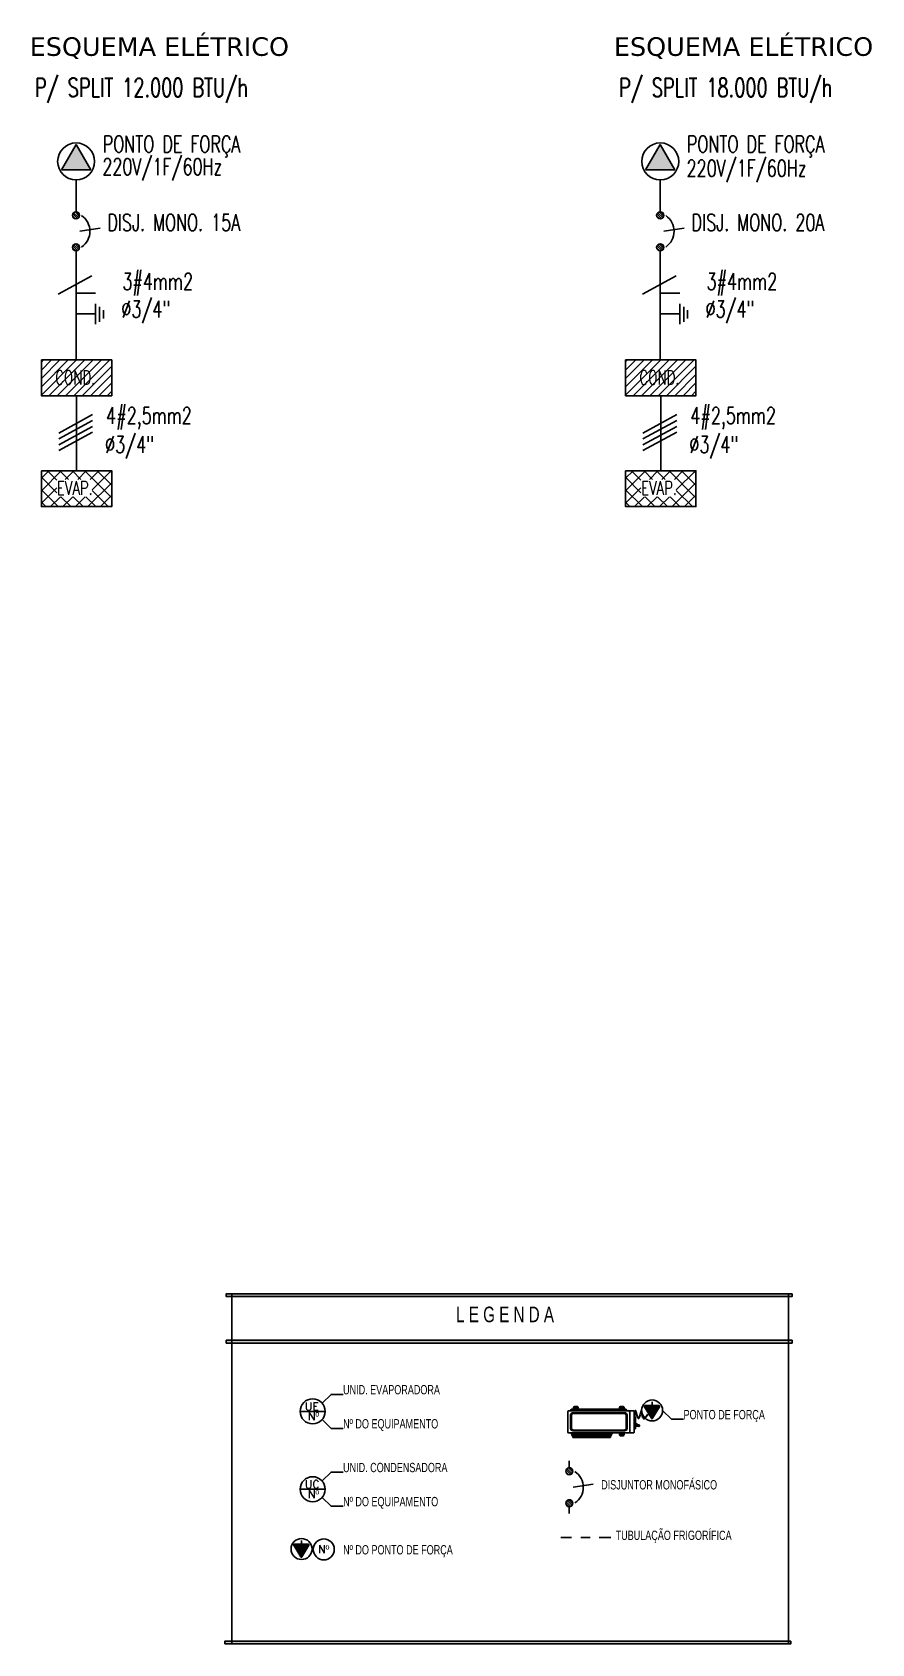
# Model space of a CAD drawing. Header units: millimetres. Extents: x 732 to 1037, y 127 to 299.
# Drawn here: x 891.19 to 900.24, y 275.82 to 293.18 of the extents above; entities that cross this region are included whole.
import ezdxf
from ezdxf.enums import TextEntityAlignment as Align

# ---------------------------------------------------------------- set-up
doc = ezdxf.new("R2010")
doc.units = ezdxf.units.MM
doc.linetypes.add('CONTINU', pattern=[0])
doc.linetypes.add('DASHDOT2', pattern=[0.5, 0.25, -0.125, 0, -0.125])
for name, color, linetype in [('AC-FRIGORÍFICA', 20, 'DASHDOT2'), ('AC_EQUIP', 6, 'Continuous'), ('ARC_EQUIP', 6, 'Continuous'), ('ARC_LEGENDA', 6, 'Continuous'), ('ELE-PONTOS', 4, 'Continuous'), ('Esq. Elétrico', 5, 'Continuous'), ('I-LIN_CHANADA', 1, 'Continuous')]:
    doc.layers.add(name, color=color, linetype=linetype)
doc.layers.add('I-FIAÇÃO', color=2, linetype='Continuous', lineweight=30)
doc.layers.add('I-TEXTOS', color=2, linetype='Continuous', lineweight=25)
doc.styles.add('AMB50', font='verdana.ttf')
doc.styles.add('CELIO_COTA', font='technic_.ttf', dxfattribs={"width": 0.85})
doc.styles.add('ROMANS', font='romans.shx')
doc.styles.add('XFINE', font='ROMANS.SHX', dxfattribs={"width": 0.8})

# ---------------------------------------------------------------- blocks, each defined once
blk = doc.blocks.new('*X32')
at = {"color": 0}
for p, q in [((235.658, 277.271), (235.694, 277.307)), ((235.658, 277.289), (235.676, 277.307)), ((235.664, 277.259), (235.705, 277.301)), ((235.674, 277.252), (235.713, 277.291)), ((235.69, 277.25), (235.715, 277.275)), ((235.924, 277.272), (235.959, 277.308)), ((235.926, 277.292), (235.94, 277.305)), ((235.93, 277.26), (235.971, 277.302)), ((235.94, 277.252), (235.979, 277.292)), ((235.955, 277.25), (235.982, 277.277))]:
    blk.add_line(p, q, dxfattribs=at)
blk = doc.blocks.new('_DatumBlank')
at = {"color": 0, "linetype": 'ByBlock', "lineweight": -2}
for p, q in [((0, 0.577), (-1, 0)), ((-1, 0), (0, -0.577)), ((0, -0.577), (0, 0.577))]:
    blk.add_line(p, q, dxfattribs=at)
blk = doc.blocks.new('*X34')
at = {"color": 0}
for p, q in [((235.658, 277.271), (235.694, 277.307)), ((235.658, 277.289), (235.676, 277.307)), ((235.664, 277.259), (235.705, 277.301)), ((235.674, 277.252), (235.713, 277.291)), ((235.69, 277.25), (235.715, 277.275)), ((235.924, 277.272), (235.959, 277.308)), ((235.926, 277.292), (235.94, 277.305)), ((235.93, 277.26), (235.971, 277.302)), ((235.94, 277.252), (235.979, 277.292)), ((235.955, 277.25), (235.982, 277.277))]:
    blk.add_line(p, q, dxfattribs=at)
blk = doc.blocks.new('ta7')
for p, q in [((-0.006, 0.165), (-0.074, 0.049)), ((0.074, 0.049), (0.006, 0.165)), ((-0.067, 0.037), (0.067, 0.037)), ((0, 0.037), (0, 0))]:
    blk.add_line(p, q)
for centre, start, end in [((0, 0.161), 30, 150), ((-0.067, 0.045), 150, 270), ((0.067, 0.045), 270, 30)]:
    blk.add_arc(centre, 0.0075, start, end)
blk = doc.blocks.new('C7')
at = {"layer": 'ELE-PONTOS'}
blk.add_hatch(color=4, dxfattribs=at).paths.add_polyline_path([(0.59, 0.325, 0.57735), (0.583, 0.338), (0.438, 0.338, 1), (0.438, 0.321, -0.267949), (0.431, 0.325), (0.503, 0.2, 0.57735), (0.517, 0.2)])
at = {"color": 155}
for p, q in [((-0.368, 0.092), (-0.368, 0.233)), ((-0.359, 0.092), (-0.359, 0.233)), ((-0.34, 0.26), (0.213, 0.26)), ((-0.34, 0.251), (0.213, 0.251)), ((0.232, 0.233), (0.232, 0.092)), ((0.242, 0.233), (0.242, 0.092)), ((0.213, 0.074), (-0.34, 0.074)), ((0.213, 0.065), (-0.34, 0.065))]:
    blk.add_line(p, q, dxfattribs=at)
at = {"color": 155, "linetype": 'CONTINU', "ltscale": 0.1}
for p, q in [((0.084, 0.042), (-0.366, 0.042)), ((0.084, 0.042), (-0.366, 0.042)), ((0.084, 0.042), (-0.366, 0.042)), ((0.084, 0.042), (-0.366, 0.042)), ((-0.361, 0.035), (-0.364, 0.042)), ((0.079, 0.033), (-0.362, 0.033)), ((0.079, 0.033), (-0.362, 0.033)), ((0.079, 0.033), (-0.362, 0.033)), ((-0.361, 0.042), (-0.358, 0.035)), ((-0.356, 0.025), (-0.36, 0.033)), ((-0.357, 0.033), (-0.353, 0.025)), ((0.074, 0.024), (-0.357, 0.024)), ((0.074, 0.024), (-0.357, 0.024)), ((0.074, 0.024), (-0.357, 0.024)), ((0.074, 0.024), (-0.357, 0.024)), ((-0.351, 0.016), (-0.355, 0.024)), ((-0.352, 0.024), (-0.348, 0.016)), ((0.07, 0.014), (-0.352, 0.014)), ((0.07, 0.014), (-0.352, 0.014)), ((0.07, 0.014), (-0.352, 0.014)), ((-0.346, 0.007), (-0.35, 0.014)), ((0.065, 0.005), (-0.348, 0.005)), ((0.065, 0.005), (-0.348, 0.005)), ((0.065, 0.005), (-0.348, 0.005)), ((0.065, 0.005), (-0.348, 0.005)), ((-0.347, 0.014), (-0.343, 0.007)), ((-0.342, -0.001), (-0.345, 0.005)), ((-0.342, 0.005), (-0.34, 0)), ((-0.282, -0.001), (-0.297, 0.042)), ((-0.294, 0.042), (-0.279, 0)), ((-0.139, -0.001), (-0.139, 0.042)), ((-0.136, 0.042), (-0.137, -0.001)), ((0.002, 0), (0.017, 0.042)), ((0.02, 0.042), (0.004, -0.001)), ((0.057, 0), (0.06, 0.005)), ((0.063, 0.005), (0.06, -0.001)), ((0.061, 0.007), (0.065, 0.014)), ((0.067, 0.014), (0.064, 0.007)), ((0.065, 0.016), (0.069, 0.024)), ((0.072, 0.024), (0.068, 0.016)), ((0.07, 0.025), (0.074, 0.033)), ((0.077, 0.033), (0.073, 0.025)), ((0.075, 0.035), (0.079, 0.042)), ((0.082, 0.042), (0.078, 0.035)), ((-0.342, -0.004), (0.06, -0.004)), ((-0.342, -0.004), (0.06, -0.004)), ((-0.342, -0.004), (0.06, -0.004)), ((-0.342, -0.004), (0.06, -0.004)), ((0.06, -0.006), (-0.342, -0.006)), ((0.06, -0.006), (-0.342, -0.006)), ((0.06, -0.006), (-0.342, -0.006)), ((0.06, -0.006), (-0.342, -0.006)), ((-0.337, -0.002), (-0.282, -0.002)), ((-0.278, -0.002), (-0.166, -0.002)), ((-0.185, -0.007), (-0.185, -0.006)), ((-0.185, -0.007), (-0.185, -0.006)), ((-0.185, -0.007), (-0.185, -0.006)), ((-0.185, -0.007), (-0.185, -0.006)), ((-0.098, -0.007), (-0.185, -0.007)), ((-0.185, -0.007), (-0.172, -0.007)), ((-0.185, -0.007), (-0.098, -0.007)), ((-0.172, -0.007), (-0.098, -0.007)), ((-0.166, -0.002), (-0.159, -0.002)), ((-0.124, -0.002), (-0.116, -0.002)), ((-0.116, -0.002), (0, -0.002)), ((-0.11, -0.007), (-0.098, -0.007)), ((-0.098, -0.006), (-0.098, -0.007)), ((-0.098, -0.006), (-0.098, -0.007)), ((-0.098, -0.006), (-0.098, -0.007)), ((-0.098, -0.006), (-0.098, -0.007)), ((0.004, -0.002), (0.055, -0.002))]:
    blk.add_line(p, q, dxfattribs=at)
at = {"color": 155, "linetype": 'CONTINU', "ltscale": 0.1, "flags": 128}
for points in [[(-0.341, -0.001), (-0.341, -0.001), (-0.342, -0.001), (-0.342, -0.001), (-0.342, -0.001), (-0.342, -0.001)], [(-0.34, 0), (-0.34, 0), (-0.34, 0), (-0.341, -0.001), (-0.341, -0.001)], [(-0.337, -0.002), (-0.337, -0.002), (-0.337, -0.002), (-0.337, -0.003), (-0.337, -0.003)], [(-0.337, -0.003), (-0.337, -0.004), (-0.337, -0.004), (-0.337, -0.004), (-0.337, -0.004)], [(-0.281, -0.001), (-0.282, -0.001), (-0.282, -0.001)], [(-0.279, 0), (-0.279, 0), (-0.279, -0.001), (-0.28, -0.001), (-0.28, -0.001), (-0.281, -0.001), (-0.281, -0.001), (-0.281, -0.001)], [(-0.278, -0.002), (-0.278, -0.002), (-0.278, -0.002), (-0.277, -0.003), (-0.277, -0.003), (-0.277, -0.004), (-0.278, -0.004), (-0.278, -0.004), (-0.278, -0.004)], [(-0.166, -0.002), (-0.165, -0.002), (-0.165, -0.002), (-0.165, -0.003), (-0.165, -0.003), (-0.165, -0.004), (-0.165, -0.004), (-0.165, -0.004), (-0.166, -0.004)], [(-0.159, -0.002), (-0.159, -0.002), (-0.159, -0.002), (-0.159, -0.003), (-0.159, -0.003)], [(-0.159, -0.003), (-0.159, -0.004), (-0.159, -0.004), (-0.159, -0.004), (-0.159, -0.004)], [(-0.137, -0.001), (-0.137, -0.001), (-0.137, -0.001), (-0.137, -0.001), (-0.138, -0.001), (-0.138, -0.001), (-0.139, -0.001), (-0.139, -0.001), (-0.139, -0.001), (-0.139, -0.001)], [(-0.139, -0.003), (-0.139, -0.003), (-0.139, -0.003), (-0.139, -0.003), (-0.139, -0.002), (-0.139, -0.001), (-0.139, -0.001)], [(-0.138, -0.004), (-0.138, -0.004), (-0.138, -0.004), (-0.139, -0.004), (-0.139, -0.004), (-0.139, -0.003), (-0.139, -0.003)], [(-0.137, -0.001), (-0.137, -0.001), (-0.137, -0.002), (-0.137, -0.003), (-0.137, -0.003), (-0.137, -0.003), (-0.137, -0.003), (-0.137, -0.004), (-0.137, -0.004), (-0.137, -0.004), (-0.138, -0.004)], [(-0.124, -0.003), (-0.124, -0.004), (-0.124, -0.004), (-0.124, -0.004), (-0.124, -0.004), (-0.124, -0.004), (-0.124, -0.004), (-0.124, -0.004), (-0.124, -0.003), (-0.124, -0.003), (-0.124, -0.002), (-0.124, -0.002), (-0.124, -0.002), (-0.124, -0.002), (-0.124, -0.002), (-0.124, -0.003), (-0.124, -0.003)], [(-0.116, -0.004), (-0.117, -0.004), (-0.117, -0.004), (-0.117, -0.004), (-0.117, -0.003), (-0.117, -0.003), (-0.117, -0.002), (-0.117, -0.002), (-0.116, -0.002)], [(0, -0.004), (0, -0.004), (0, -0.004), (0, -0.004), (0, -0.003), (0, -0.003), (0, -0.002), (0, -0.002), (0, -0.002), (0, -0.002)], [(0.004, -0.001), (0.003, -0.001), (0.003, -0.001), (0.002, -0.001), (0.002, -0.001), (0.002, -0.001), (0.002, 0), (0.002, 0)], [(0.004, -0.001), (0.004, -0.001), (0.004, -0.001)], [(0.055, -0.004), (0.055, -0.004), (0.055, -0.004), (0.055, -0.004), (0.055, -0.003), (0.055, -0.003), (0.055, -0.002), (0.055, -0.002), (0.055, -0.002), (0.055, -0.002)], [(0.06, -0.001), (0.059, -0.001), (0.059, -0.001), (0.059, -0.001), (0.058, -0.001), (0.058, -0.001), (0.058, 0), (0.057, 0), (0.057, 0), (0.057, 0)]]:
    blk.add_lwpolyline(points, dxfattribs=at)
at = {"color": 155, "linetype": 'CONTINU', "ltscale": 0.1}
for centre, radius, start, end in [((-0.362, 0.034), 0.000874, 90, 270), ((-0.362, 0.034), 0.000874, 90, 270), ((-0.362, 0.034), 0.000874, 90, 270), ((-0.362, 0.034), 0.000874, 90, 270), ((-0.357, 0.025), 0.000874, 90, 270), ((-0.357, 0.025), 0.000874, 90, 270), ((-0.357, 0.025), 0.000874, 90, 270), ((-0.357, 0.025), 0.000874, 90, 270), ((-0.352, 0.015), 0.000874, 90, 270), ((-0.352, 0.015), 0.000874, 90, 270), ((-0.352, 0.015), 0.000874, 90, 270), ((-0.352, 0.015), 0.000874, 90, 270), ((-0.348, 0.006), 0.000874, 90, 270), ((-0.348, 0.006), 0.000874, 90, 270), ((-0.348, 0.006), 0.000874, 90, 270), ((-0.348, 0.006), 0.000874, 90, 270), ((0.065, 0.006), 0.000874, 270, 90), ((0.065, 0.006), 0.000874, 270, 90), ((0.065, 0.006), 0.000874, 270, 90), ((0.065, 0.006), 0.000874, 270, 90), ((0.065, 0.006), 0.000874, 270, 90), ((0.065, 0.006), 0.000874, 270, 90), ((0.065, 0.006), 0.000874, 270, 90), ((0.065, 0.006), 0.000874, 270, 90), ((0.07, 0.015), 0.000874, 270, 90), ((0.07, 0.015), 0.000874, 270, 90), ((0.07, 0.015), 0.000874, 270, 90), ((0.07, 0.015), 0.000874, 270, 90), ((0.074, 0.025), 0.000874, 270, 90), ((0.074, 0.025), 0.000874, 270, 90), ((0.074, 0.025), 0.000874, 270, 90), ((0.074, 0.025), 0.000874, 270, 90), ((0.079, 0.034), 0.000874, 270, 90), ((0.079, 0.034), 0.000874, 270, 90), ((0.079, 0.034), 0.000874, 270, 90), ((0.079, 0.034), 0.000874, 270, 90), ((-0.342, -0.005), 0.000874, 90, 270), ((-0.342, -0.005), 0.000874, 90, 270), ((-0.342, -0.005), 0.000874, 90, 270), ((-0.342, -0.005), 0.000874, 90, 270), ((-0.337, 0.001), 0.00524, 206.8648, 269.9985), ((-0.337, 0.001), 0.00262, 206.8634, 269.9967), ((-0.278, 0), 0.00411, 195.0015, 265.8756), ((-0.278, 0), 0.00145, 185.7111, 260.5447), ((0, 0), 0.00178, 284.1481, 345.9995), ((0, 0), 0.00413, 273.116, 344.5193), ((0.055, 0.001), 0.00262, 270.0022, 333.1377), ((0.055, 0.001), 0.00524, 270.0012, 333.1355), ((0.06, -0.005), 0.000874, 270, 90), ((0.06, -0.005), 0.000874, 270, 90), ((0.06, -0.005), 0.000874, 270, 90), ((0.06, -0.005), 0.000874, 270, 90)]:
    blk.add_arc(centre, radius, start, end, dxfattribs=at)
at = {"color": 155}
for centre, major_axis, start_param, end_param in [((-0.34, 0.233), (0.0284, 0), 1.570796, 3.141593), ((-0.34, 0.233), (0.0189, 0), 1.570796, 3.141593), ((0.213, 0.233), (0.0284, 0), 0, 1.570796), ((0.213, 0.233), (-0.0189, 0), 3.141593, 4.712389), ((-0.34, 0.092), (0.0284, 0), 3.141593, 4.712389), ((-0.34, 0.092), (0.0189, 0), 3.141593, 4.712389), ((0.213, 0.092), (-0.0189, 0), 1.570796, 3.141593), ((0.213, 0.092), (-0.0284, 0), 1.570796, 3.141593)]:
    blk.add_ellipse(centre, major_axis=major_axis, ratio=0.941816, start_param=start_param, end_param=end_param, dxfattribs=at)
at = {"layer": 'AC_EQUIP', "linetype": 'CONTINU'}
blk.add_circle((0.511, 0.285), 0.113, dxfattribs=at)
at = {"layer": 'ARC_EQUIP'}
for p, q in [((-0.397, 0.274), (-0.397, 0.051)), ((-0.388, 0.282), (0.309, 0.282)), ((-0.373, 0.282), (-0.361, 0.295)), ((-0.354, 0.297), (0.226, 0.297)), ((-0.335, 0.297), (-0.335, 0.319)), ((-0.325, 0.328), (-0.296, 0.328)), ((-0.324, 0.328), (-0.324, 0.297)), ((-0.298, 0.328), (-0.298, 0.297)), ((-0.287, 0.297), (-0.287, 0.319)), ((0.16, 0.297), (0.16, 0.319)), ((0.169, 0.328), (0.198, 0.328)), ((0.171, 0.328), (0.171, 0.297)), ((0.196, 0.328), (0.196, 0.297)), ((0.208, 0.297), (0.208, 0.319)), ((0.245, 0.282), (0.233, 0.295)), ((0.27, 0.265), (0.27, 0.042)), ((0.318, 0.274), (0.318, 0.051)), ((0.318, 0.224), (0.33, 0.215)), ((0.331, 0.212), (0.331, 0.089)), ((-0.388, 0.042), (0.309, 0.042)), ((0.16, 0.042), (0.16, 0.021)), ((0.169, 0.012), (0.198, 0.012)), ((0.171, 0.012), (0.171, 0.042)), ((0.196, 0.012), (0.196, 0.042)), ((0.208, 0.042), (0.208, 0.021)), ((0.318, 0.076), (0.33, 0.085)), ((0.365, 0.128), (0.331, 0.128)), ((0.365, 0.114), (0.331, 0.114)), ((0.337, 0.142), (0.334, 0.139)), ((0.334, 0.139), (0.334, 0.134)), ((0.334, 0.139), (0.349, 0.139)), ((0.334, 0.134), (0.349, 0.134)), ((0.337, 0.142), (0.346, 0.142)), ((0.337, 0.139), (0.337, 0.134)), ((0.338, 0.134), (0.338, 0.128)), ((0.343, 0.134), (0.343, 0.128)), ((0.346, 0.142), (0.349, 0.139)), ((0.346, 0.139), (0.346, 0.134)), ((0.349, 0.139), (0.349, 0.134)), ((0.365, 0.128), (0.365, 0.114)), ((0.365, 0.124), (0.367, 0.124)), ((0.365, 0.117), (0.367, 0.117)), ((0.367, 0.129), (0.367, 0.113)), ((0.372, 0.129), (0.367, 0.129)), ((0.372, 0.126), (0.367, 0.126)), ((0.372, 0.116), (0.367, 0.116)), ((0.372, 0.113), (0.367, 0.113)), ((0.372, 0.129), (0.372, 0.113)), ((0.372, 0.129), (0.376, 0.126)), ((0.376, 0.116), (0.372, 0.113)), ((0.376, 0.126), (0.376, 0.116))]:
    blk.add_line(p, q, dxfattribs=at)
for centre, major_axis, start_param, end_param in [((-0.388, 0.274), (0.00945, 0), 1.570796, 3.141593), ((-0.354, 0.289), (-0.00945, 0), -1.570796, -0.741815), ((-0.325, 0.319), (-0.00945, 0), -1.570796, 0), ((-0.328, 0.307), (-0.00278, 0), 3.141593, 9.424778), ((-0.311, 0.319), (-0.00692, 0), 3.141593, 9.424778), ((-0.296, 0.319), (-0.00945, 0), 3.141593, 4.712389), ((-0.293, 0.307), (-0.00278, 0), 3.141593, 9.424778), ((0.169, 0.319), (-0.00945, 0), -1.570796, 0), ((0.166, 0.307), (-0.00278, 0), 3.141593, 9.424778), ((0.184, 0.319), (-0.00692, 0), 3.141593, 9.424778), ((0.198, 0.319), (0.00945, 0), 0, 1.570796), ((0.201, 0.307), (-0.00278, 0), 3.141593, 9.424778), ((0.226, 0.289), (0.00945, 0), 0.741815, 1.570796), ((0.251, 0.265), (-0.0189, 0), 3.141593, 4.712389), ((0.309, 0.274), (-0.00945, 0), 3.141593, 4.712389), ((0.327, 0.212), (0.00473, 0), 0, 0.883883), ((-0.388, 0.051), (0.00945, 0), 3.141593, 4.712389), ((0.309, 0.051), (-0.00945, 0), 1.570796, 3.141593), ((0.327, 0.089), (-0.00473, 0), 2.25771, 3.141593)]:
    blk.add_ellipse(centre, major_axis=major_axis, ratio=0.941816, start_param=start_param, end_param=end_param, dxfattribs=at)
at = {"layer": 'ARC_EQUIP', "extrusion": (0, 0, -1)}
for centre, major_axis, start_param, end_param in [((0.169, 0.021), (0.00945, 0), 1.570796, 3.141593), ((0.166, 0.033), (-0.00278, 0), 3.141593, 9.424778), ((0.184, 0.021), (-0.00692, 0), 3.141593, 9.424778), ((0.201, 0.033), (-0.00278, 0), 3.141593, 9.424778), ((0.198, 0.021), (-0.00945, 0), 3.141593, 4.712389)]:
    blk.add_ellipse(centre, major_axis=major_axis, ratio=0.941816, start_param=start_param, end_param=end_param, dxfattribs=at)
at = {"layer": 'I-FIAÇÃO'}
blk.add_open_spline([(0.461, 0.246), (0.452, 0.223), (0.401, 0.148), (0.404, 0.368), (0.361, 0.112), (0.33, 0.354), (0.326, 0.229), (0.317, 0.203)], degree=3, knots=[0.0388236, 0.0388236, 0.0388236, 0.0388236, 0.0902068, 0.1807357, 0.2719171, 0.3635669, 0.439096, 0.439096, 0.439096, 0.439096], dxfattribs=at)
at = {"layer": 'ELE-PONTOS', "xscale": 1.079999999999927, "yscale": 1.080000000000154, "zscale": 1.080000000000109, "rotation": 180}
blk.add_blockref('ta7', (0.51, 0.378), dxfattribs=at)

msp = doc.modelspace()

# ---------------------------------------------------------------- hatches: boundary and pattern name
at = {"layer": 'ARC_LEGENDA'}
for points in [[(893.28, 279.589), (893.28, 279.559), (899.38, 279.559), (899.38, 279.589)], [(893.28, 279.089), (893.28, 279.059), (899.38, 279.059), (899.38, 279.089)], [(893.267, 275.849), (893.267, 275.819), (899.367, 275.819), (899.367, 275.849)]]:
    msp.add_hatch(color=5, dxfattribs=at).paths.add_polyline_path(points)
at = {"layer": 'ELE-PONTOS'}
msp.add_hatch(color=4, dxfattribs=at).paths.add_polyline_path([(894.17, 276.88, 0.57735), (894.163, 276.893), (894.018, 276.893, 1), (894.018, 276.876, -0.267949), (894.011, 276.88), (894.083, 276.755, 0.57735), (894.097, 276.755)])
at = {"layer": 'Esq. Elétrico', "linetype": 'CONTINU'}
for points in [[(891.82, 291.695), (891.662, 291.969), (891.505, 291.695)], [(898.117, 291.695), (897.959, 291.969), (897.801, 291.695)]]:
    msp.add_hatch(color=4, dxfattribs=at).paths.add_polyline_path(points)
at = {"layer": 'Esq. Elétrico', "ltscale": 0.8}
h = msp.add_hatch(dxfattribs=at)
h.set_pattern_fill('ANSI31', color=9, scale=0.02, style=0)
h.set_pattern_definition([(45, (-424.41337, -290.4097), (-0.0449012806, 0.0449012806), [])])
h.paths.add_polyline_path([(892.047, 289.649), (891.288, 289.649), (891.288, 289.262), (892.047, 289.262)])
h.paths.add_polyline_path([(891.415, 289.347), (891.935, 289.347), (891.935, 289.572), (891.415, 289.572)], flags=24)
h = msp.add_hatch(dxfattribs=at)
h.set_pattern_fill('ANSI31', color=9, scale=0.02, style=0)
h.set_pattern_definition([(45, (-418.11641, -290.4097), (-0.0449012806, 0.0449012806), [])])
h.paths.add_polyline_path([(898.344, 289.649), (897.585, 289.649), (897.585, 289.262), (898.344, 289.262)])
h.paths.add_polyline_path([(897.712, 289.347), (898.232, 289.347), (898.232, 289.572), (897.712, 289.572)], flags=24)
h = msp.add_hatch(dxfattribs=at)
h.set_pattern_fill('ANSI37', color=9, scale=0.03, style=0)
h.set_pattern_definition([(45, (431.00962, 105.45182), (-0.06735192, 0.06735192), []), (135, (431.00962, 105.45182), (-0.06735192, -0.06735192), [])])
h.paths.add_polyline_path([(891.509, 288.202), (891.856, 288.202), (891.856, 288.352), (891.509, 288.352)], flags=24)
h.paths.add_polyline_path([(892.047, 288.455), (891.288, 288.455), (891.288, 288.068), (892.047, 288.068)])
h.paths.add_polyline_path([(891.455, 288.175), (891.455, 288.362), (891.835, 288.362), (891.835, 288.175)])
h = msp.add_hatch(dxfattribs=at)
h.set_pattern_fill('ANSI37', color=9, scale=0.03, style=0)
h.set_pattern_definition([(45, (437.306575, 105.45182), (-0.06735192, 0.06735192), []), (135, (437.306575, 105.45182), (-0.06735192, -0.06735192), [])])
h.paths.add_polyline_path([(897.806, 288.202), (898.152, 288.202), (898.152, 288.352), (897.806, 288.352)], flags=24)
h.paths.add_polyline_path([(898.344, 288.455), (897.585, 288.455), (897.585, 288.068), (898.344, 288.068)])
h.paths.add_polyline_path([(897.751, 288.175), (897.751, 288.362), (898.132, 288.362), (898.132, 288.175)])

# ---------------------------------------------------------------- linework, layer by layer
at = {"layer": 'AC-FRIGORÍFICA', "ltscale": 0.5}
msp.add_line((897.427, 276.964), (896.888, 276.964), dxfattribs=at)
at = {"layer": 'AC_EQUIP', "linetype": 'CONTINU'}
msp.add_circle((894.092, 276.84), 0.113, dxfattribs=at)
at = {"layer": 'ARC_LEGENDA', "color": 5}
for p, q in [((893.342, 279.589, -16), (893.342, 275.819, -16)), ((899.342, 279.589, -16), (899.342, 275.819, -16))]:
    msp.add_line(p, q, dxfattribs=at)
for points, elevation in [([(899.38, 279.589), (893.28, 279.589), (893.28, 279.559), (899.38, 279.559)], 15.971), ([(899.38, 279.089), (893.28, 279.089), (893.28, 279.059), (899.38, 279.059)], -0.029), ([(899.367, 275.849), (893.267, 275.849), (893.267, 275.819), (899.367, 275.819)], 47.941)]:
    msp.add_lwpolyline(points, close=True, dxfattribs=dict(at, elevation=elevation))
at = {"layer": 'Esq. Elétrico', "color": 5}
for p, q in [((891.661, 291.317), (891.661, 291.587)), ((897.958, 291.317), (897.958, 291.587)), ((891.661, 291.317), (891.661, 291.245)), ((897.958, 291.317), (897.958, 291.245)), ((891.661, 290.75), (891.661, 290.823)), ((897.958, 290.75), (897.958, 290.823)), ((891.661, 290.75), (891.661, 289.649)), ((897.958, 290.75), (897.958, 289.649)), ((891.667, 289.262), (891.667, 288.455)), ((897.964, 289.262), (897.964, 288.455)), ((896.978, 277.789), (896.978, 277.716)), ((896.978, 277.222), (896.978, 277.294))]:
    msp.add_line(p, q, dxfattribs=at)
at = {"layer": 'Esq. Elétrico', "color": 2, "linetype": 'Continuous'}
for p, q in [((891.702, 291.034), (891.92, 291.067)), ((897.999, 291.034), (898.217, 291.067)), ((891.469, 290.356), (891.833, 290.554)), ((897.766, 290.356), (898.13, 290.554)), ((891.661, 290.367), (891.871, 290.367)), ((891.871, 290.254), (891.871, 290.033)), ((897.958, 290.367), (898.168, 290.367)), ((898.168, 290.254), (898.168, 290.033)), ((891.661, 290.144), (891.871, 290.144)), ((891.916, 290.222), (891.916, 290.058)), ((891.956, 290.186), (891.956, 290.094)), ((897.958, 290.144), (898.168, 290.144)), ((898.213, 290.222), (898.213, 290.058)), ((898.253, 290.186), (898.253, 290.094)), ((891.475, 288.861), (891.84, 289.059)), ((897.772, 288.861), (898.137, 289.059)), ((891.475, 288.798), (891.84, 288.996)), ((891.475, 288.735), (891.84, 288.933)), ((891.475, 288.672), (891.84, 288.87)), ((897.772, 288.798), (898.137, 288.996)), ((897.772, 288.735), (898.137, 288.933)), ((897.772, 288.672), (898.137, 288.87)), ((897.019, 277.505), (897.237, 277.539))]:
    msp.add_line(p, q, dxfattribs=at)
at = {"layer": 'Esq. Elétrico', "color": 4}
for points in [[(891.288, 289.649), (892.047, 289.649), (892.047, 289.262), (891.288, 289.262)], [(897.585, 289.649), (898.344, 289.649), (898.344, 289.262), (897.585, 289.262)], [(891.288, 288.455), (892.047, 288.455), (892.047, 288.068), (891.288, 288.068)], [(897.585, 288.455), (898.344, 288.455), (898.344, 288.068), (897.585, 288.068)]]:
    msp.add_lwpolyline(points, close=True, dxfattribs=at)
at = {"layer": 'Esq. Elétrico', "color": 2, "linetype": 'Continuous'}
for centre, radius in [((891.662, 291.787), 0.199), ((897.959, 291.787), 0.199), ((891.661, 291.206), 0.0382), ((897.958, 291.206), 0.0382), ((891.661, 290.861), 0.0382), ((897.958, 290.861), 0.0382), ((896.978, 277.678), 0.0382), ((896.978, 277.333), 0.0382)]:
    msp.add_circle(centre, radius, dxfattribs=at)
for centre in [(891.607, 291.034), (897.904, 291.034), (896.925, 277.505)]:
    msp.add_arc(centre, 0.204, 303.9755, 56.0245, dxfattribs=at)
at = {"layer": 'I-LIN_CHANADA'}
for p, q in [((894.076, 278.323), (894.347, 278.323)), ((897.984, 278.333), (898.08, 278.238)), ((898.08, 278.238), (898.21, 278.238)), ((894.076, 277.484), (894.347, 277.484))]:
    msp.add_line(p, q, dxfattribs=at)
for points in [[(894.314, 278.411), (894.41, 278.506), (894.54, 278.506)], [(894.314, 278.234), (894.41, 278.139), (894.54, 278.139)], [(894.314, 277.573), (894.41, 277.668), (894.54, 277.668)], [(894.314, 277.396), (894.41, 277.301), (894.54, 277.301)]]:
    msp.add_lwpolyline(points, dxfattribs=at)
for centre, radius in [((894.212, 278.323), 0.135), ((894.212, 277.484), 0.135), ((894.332, 276.836), 0.113)]:
    msp.add_circle(centre, radius, dxfattribs=at)

# ---------------------------------------------------------------- block references
msp.add_blockref('C7', (897.36, 278.048))
at = {"layer": 'ELE-PONTOS', "xscale": 1.079999999999927, "yscale": 1.080000000000155, "zscale": 1.080000000000109, "rotation": 180}
msp.add_blockref('ta7', (894.09, 276.933), dxfattribs=at)
at = {"layer": 'Esq. Elétrico', "color": 4, "linetype": 'CONTINU', "xscale": 0.2735999999999876, "yscale": 0.2735999999999876, "zscale": 0.2736, "rotation": 270}
for p in [(891.662, 291.695), (897.959, 291.695)]:
    msp.add_blockref('_DatumBlank', p, dxfattribs=at)
at = {"layer": 'Esq. Elétrico', "color": 9, "xscale": 1.296000000000276, "yscale": 1.296000000000276, "zscale": 1.295999999999998, "rotation": 270}
for name, p in [('*X32', (532.307, 596.655)), ('*X32', (538.604, 596.655)), ('*X34', (537.625, 583.127))]:
    msp.add_blockref(name, p, dxfattribs=at)

# ---------------------------------------------------------------- texts
at = {"layer": 'I-TEXTOS', "color": 4, "linetype": 'Continuous', "style": 'AMB50'}
for p in [(891.162, 292.924), (897.459, 292.924)]:
    msp.add_text('ESQUEMA ELÉTRICO', height=0.2, dxfattribs=at).set_placement(p)
at = {"layer": 'I-TEXTOS', "color": 2, "linetype": 'Continuous', "style": 'XFINE', "width": 0.7}
for s, height, p in [('P/ SPLIT 12.000 BTU/h', 0.2, (891.217, 292.483)), ('PONTO DE FORÇA', 0.18, (891.949, 291.884)), ('PONTO DE FORÇA', 0.18, (898.246, 291.884)), ('220V/1F/60Hz', 0.18, (891.945, 291.64)), ('220V/1F/60Hz', 0.18, (898.243, 291.623)), ('DISJ. MONO. 15A', 0.18, (892, 291.039)), ('DISJ. MONO. 20A', 0.18, (898.297, 291.039)), ('3#4mm2', 0.18, (892.161, 290.404)), ('3#4mm2', 0.18, (898.458, 290.404)), ('%%c3/4"', 0.18, (892.15, 290.106)), ('%%c3/4"', 0.18, (898.447, 290.106)), ('4#2,5mm2', 0.18, (891.986, 288.959)), ('4#2,5mm2', 0.18, (898.283, 288.959)), ('%%c3/4"', 0.18, (891.975, 288.647)), ('%%c3/4"', 0.18, (898.272, 288.647))]:
    msp.add_text(s, height=height, dxfattribs=at).set_placement(p)
at = {"layer": 'I-TEXTOS', "linetype": 'Continuous', "style": 'XFINE', "width": 0.7}
msp.add_text('P/ SPLIT 18.000 BTU/h', height=0.2, dxfattribs=at).set_placement((897.514, 292.483))
at = {"layer": 'I-TEXTOS', "color": 2, "style": 'XFINE', "width": 0.7}
for s, p in [('COND.', (891.437, 289.385)), ('COND.', (897.734, 289.385)), ('EVAP.', (891.455, 288.194)), ('EVAP.', (897.752, 288.194))]:
    msp.add_text(s, height=0.15, dxfattribs=at).set_placement(p)
at = {"layer": 'I-TEXTOS', "color": 2, "style": 'CELIO_COTA', "width": 0.85}
msp.add_text('L E G E N D A', height=0.168, rotation=359.9993, dxfattribs=at).set_placement((896.286, 279.283, 31.971), align=Align.CENTER)
for s, p in [('UNID. EVAPORADORA', (894.54, 278.506)), ('PONTO DE FORÇA', (898.21, 278.238)), ('Nº DO EQUIPAMENTO', (894.54, 278.139)), ('UNID. CONDENSADORA', (894.54, 277.668)), ('DISJUNTOR MONOFÁSICO', (897.322, 277.482, -13.171)), ('Nº DO EQUIPAMENTO', (894.54, 277.301)), ('TUBULAÇÃO FRIGORÍFICA', (897.478, 276.938)), ('Nº DO PONTO DE FORÇA', (894.54, 276.782))]:
    msp.add_text(s, height=0.1, rotation=359.9993, dxfattribs=at).set_placement(p)
at = {"layer": 'I-TEXTOS', "color": 2, "style": 'ROMANS'}
for s, p in [('UE', (894.129, 278.334)), ('Nº', (894.161, 278.227)), ('UC', (894.129, 277.495)), ('Nº', (894.161, 277.388)), ('Nº', (894.271, 276.795))]:
    msp.add_text(s, height=0.085, rotation=359.9993, dxfattribs=at).set_placement(p)

doc.saveas('drawing.dxf')
